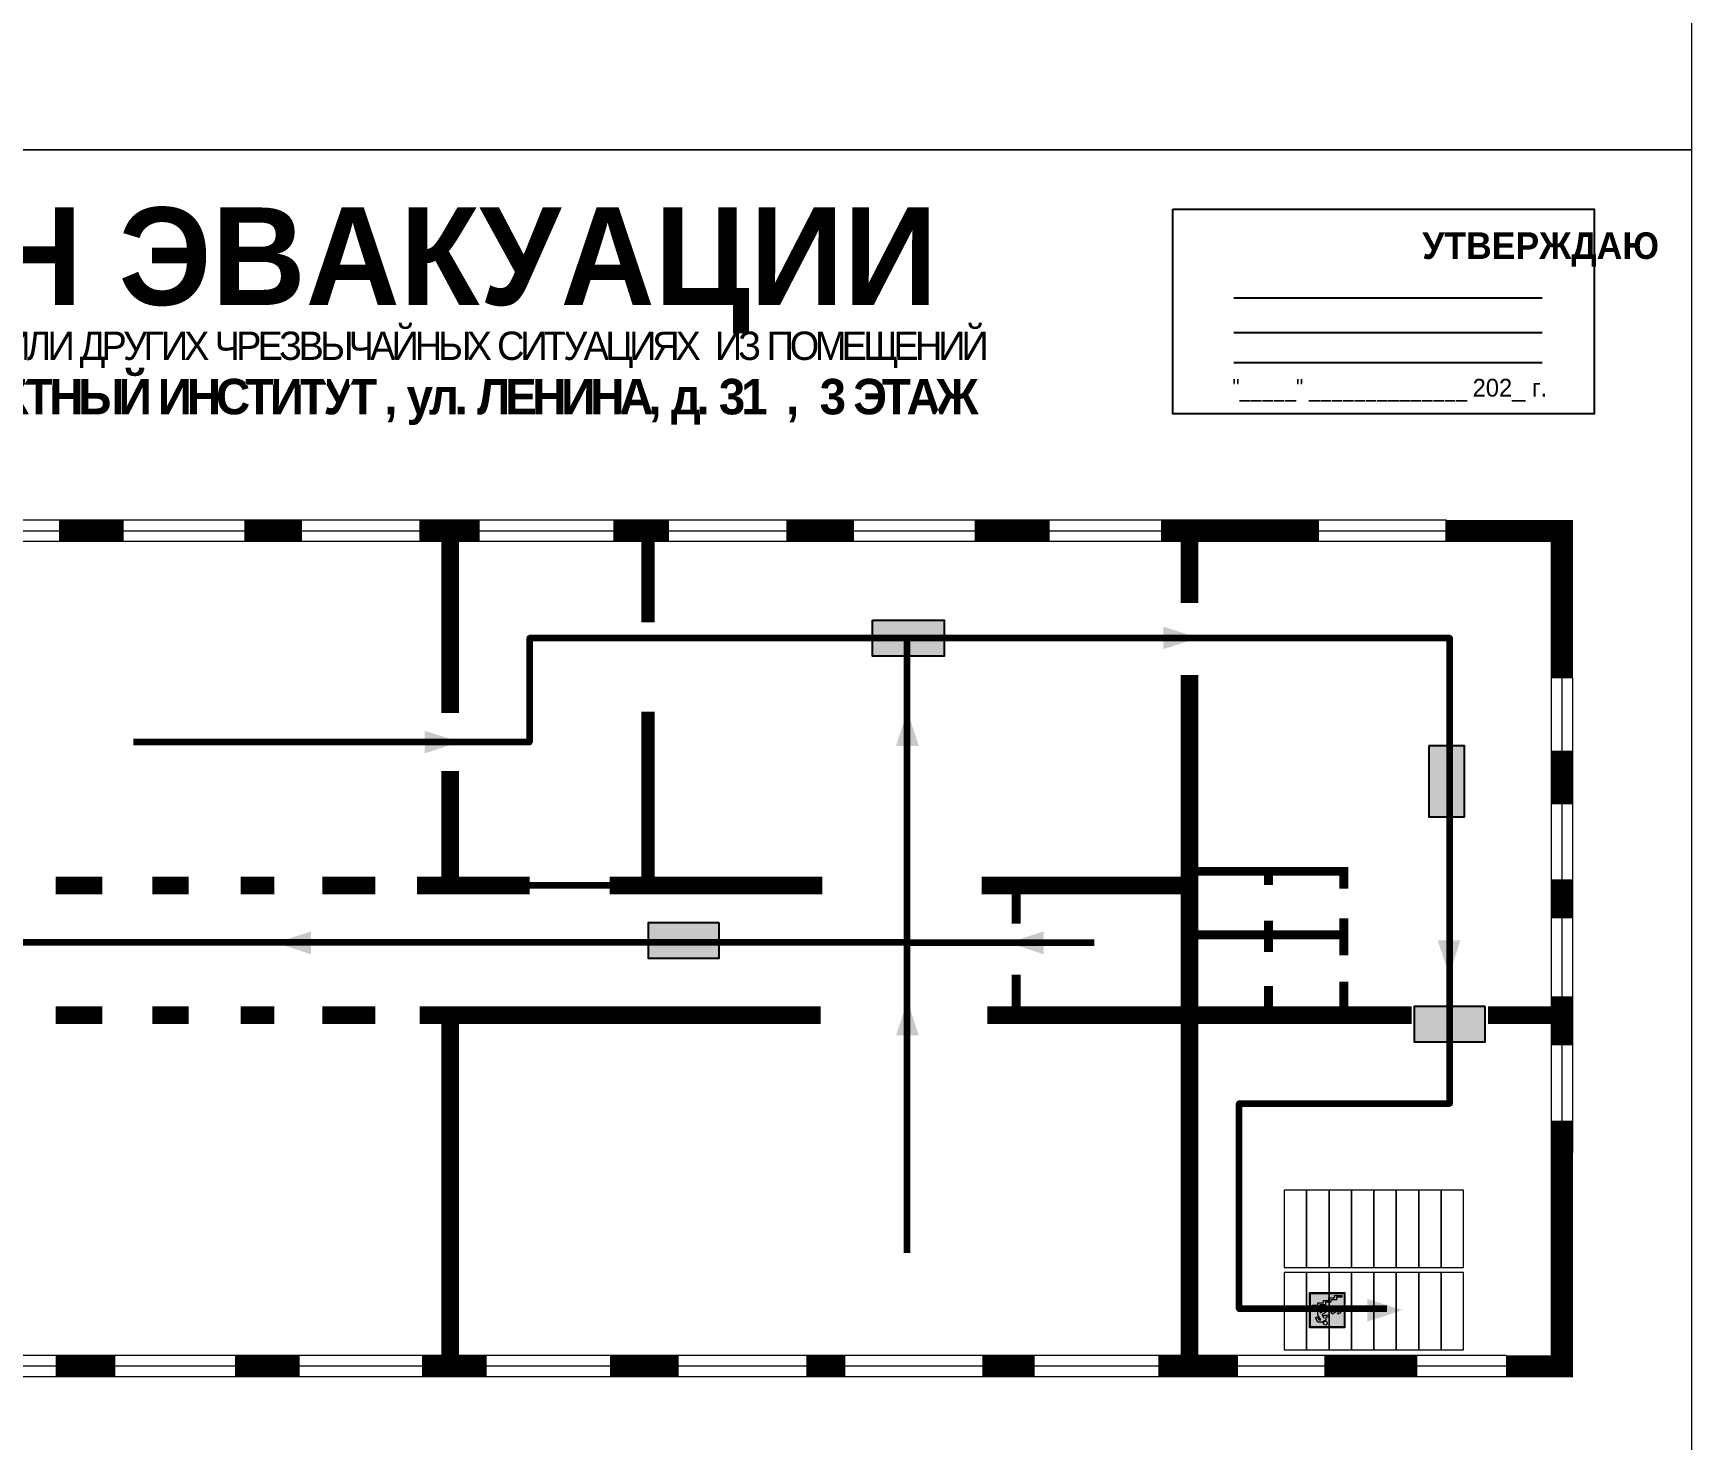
# Model space of a CAD drawing. Header units: millimetres. Extents: x 13114 to 67229, y 22859 to 38520.
# Drawn here: x 26415.1 to 26789.3, y 36054.6 to 36371.9 of the extents above; entities that cross this region are included whole.
import ezdxf

# ---------------------------------------------------------------- set-up
doc = ezdxf.new("R2010")
doc.units = ezdxf.units.MM
doc.layers.add('План_Штампы', color=7, linetype='Continuous')
doc.styles.add('обычный', font='arial.ttf')

# ---------------------------------------------------------------- blocks, each defined once
blk = doc.blocks.new('A$C7B4425F7')
at = {"true_color": 0xffffff}
blk.add_hatch(color=7, dxfattribs=at).paths.add_polyline_path([(0, 0), (-16, 0), (-16, -8), (0, -8)])
h = blk.add_hatch(color=126)
h.paths.add_polyline_path([(-0.2, -0.2), (-15.8, -0.2), (-15.8, -7.8), (-0.2, -7.8)])
h.paths.add_polyline_path([(-11.76, -2.03), (-11.76, -3.66), (-11.17, -3.66, -0.568275), (-11.17, -6.18), (-12.58, -6.18), (-12.58, -2.03)], flags=16)
h.paths.add_polyline_path([(-13.33, -4.12, -0.495768), (-13.59, -6.18), (-15.03, -6.18), (-15.03, -2.03), (-13.59, -2.03, -0.487973)], flags=16)
h.paths.add_polyline_path([(-10.25, -2.03), (-9.48, -2.03), (-9.48, -6.18), (-10.25, -6.18)], flags=16)
h.paths.add_polyline_path([(-13.84, -3.69), (-14.24, -3.69), (-14.24, -3.03), (-13.9, -3.03, -0.692621)], flags=0)
h.paths.add_polyline_path([(-9.15, -2.03), (-8.4, -2.03), (-8.04, -3.07), (-7.68, -2.03), (-6.93, -2.03), (-7.64, -4.1), (-6.93, -6.18), (-7.68, -6.18), (-8.04, -5.14), (-8.4, -6.18), (-9.15, -6.18), (-8.44, -4.1)], flags=16)
h.paths.add_polyline_path([(-11.76, -4.46), (-11.42, -4.46, -0.692621), (-11.36, -5.12), (-11.76, -5.12)], flags=0)
h.paths.add_polyline_path([(-13.9, -5.2), (-14.24, -5.2), (-14.24, -4.55), (-13.84, -4.55, -0.708038)], flags=0)
edge = h.paths.add_edge_path(flags=16)
edge.add_ellipse((-5.51, -4.08), major_axis=(0, 2.05), ratio=0.586184, start_angle=0, end_angle=360)
edge = h.paths.add_edge_path(flags=0)
edge.add_ellipse((-5.51, -4.08), major_axis=(0, 1.14), ratio=0.454828, start_angle=0, end_angle=360)
h.paths.add_polyline_path([(-4.13, -4.96, 0.377264), (-3.48, -4.52, 0.0555), (-3.16, -2.03), (-1.66, -2.03), (-1.66, -4.96), (-0.96, -4.96), (-0.96, -7.01), (-1.75, -7.01), (-1.75, -6.18), (-3.3, -6.18), (-3.3, -7.02), (-4.13, -7.02)], flags=16)
h.paths.add_polyline_path([(-2.73, -2.91), (-2.28, -2.91), (-2.28, -4.96), (-3.05, -4.96, 0.079136)], flags=0)
at = {"color": 126}
blk.add_lwpolyline([(-16, -8), (0, -8), (0, 0), (-16, 0)], close=True, dxfattribs=at)
blk = doc.blocks.new('A$C32E8229D')
at = {"true_color": 0xffffff}
blk.add_hatch(color=7, dxfattribs=at).paths.add_polyline_path([(0, 0), (0, -8), (16, -8), (16, 0)])
h = blk.add_hatch(color=126)
h.paths.add_polyline_path([(0.2, -0.2), (15.8, -0.2), (15.8, -7.8), (0.2, -7.8)])
h.paths.add_polyline_path([(13.49, -2.05), (12.08, -2.05), (11.37, -2.63, 0.162397), (11.29, -2.84), (11.29, -3.63), (10.35, -3.63), (10.35, -4.05), (11.68, -4.05), (11.68, -3.48), (12.26, -4.28), (11.29, -5.1), (11.29, -6.78), (11.85, -6.78), (11.85, -5.44), (12.8, -4.64), (12.8, -5.94), (14.46, -5.94), (14.46, -5.39), (13.45, -5.39), (13.45, -3.97), (12.46, -2.59), (13.15, -2.59), (13.69, -3.34), (14.18, -3)], flags=16)
h.paths.add_polyline_path([(10.74, -1.82, 1), (11.8, -1.82, 1)], flags=16)
h.paths.add_polyline_path([(9.39, -3.59), (5.99, -3.59), (6.56, -3.03), (5.91, -3.03), (5.1, -3.83), (5.91, -4.64), (6.56, -4.64), (5.99, -4.09), (9.39, -4.09)], flags=16)
h.paths.add_polyline_path([(4.29, -1.08), (1.72, -1.08), (1.72, -6.6), (4.29, -6.6)], flags=16)
at = {"color": 126}
blk.add_lwpolyline([(16, -8), (0, -8), (0, 0), (16, 0)], close=True, dxfattribs=at)
blk = doc.blocks.new('вниз 3')
at = {"lineweight": 0, "true_color": 0xffffff}
h = blk.add_hatch(color=7, dxfattribs=at)
h.dxf.hatch_style = 1
h.paths.add_polyline_path([(40997.5, -4475.69), (40997.25, -4475.28), (40995.76, -4476.15), (40995.97, -4475.23), (40995.39, -4475.56), (40995.05, -4476.83), (40996.33, -4477.17), (40996.91, -4476.83), (40996, -4476.55)], flags=0)
h.paths.add_polyline_path([(40999.81, -4473.95), (41000.22, -4473.95), (41000.64, -4474.67), (41001.03, -4474.43), (41000.46, -4473.49), (41000.42, -4473.49), (40999.43, -4473.49), (40998.68, -4473.92), (40998.68, -4474.57), (40997.88, -4474.57), (40997.88, -4475), (40999.14, -4475), (40999.14, -4474.43), (40999.14, -4474.38), (40999.59, -4475.15), (40998.72, -4475.67), (40998.72, -4477.06), (40999.24, -4477.06), (40999.24, -4475.96), (40999.95, -4475.56), (40999.95, -4476.43), (41001.61, -4476.43), (41001.61, -4475.88), (41000.47, -4475.88), (41000.47, -4475.12)], flags=0)
h.paths.add_polyline_path([(40999.2, -4473.24, 1), (40998.35, -4473.24, 1)], flags=0)
h.paths.add_polyline_path([(41000.46, -4477.26), (41001.69, -4477.26), (41001.69, -4476.84), (41000.03, -4476.84), (41000.03, -4477.39), (40998.78, -4477.39), (40998.78, -4477.95), (40997.53, -4477.95), (40997.53, -4478.5), (40996.29, -4478.5), (40996.29, -4479.06), (40995.05, -4479.06), (40995.05, -4479.48), (40995.29, -4479.48), (40996.72, -4479.48), (40996.72, -4478.92), (40997.97, -4478.92), (40997.97, -4478.36), (40999.2, -4478.36), (40999.2, -4477.81), (41000.46, -4477.81)], flags=0)
h.paths.add_polyline_path([(41002.37, -4472.17), (40994.37, -4472.17), (40994.37, -4480.17), (41002.37, -4480.17)])
h.paths.add_polyline_path([(41002.16, -4479.96), (40994.57, -4479.96), (40994.57, -4472.37), (41002.16, -4472.37)], flags=16)
h.paths.add_polyline_path([(41001.61, -4475.88), (41001.61, -4476.43), (40999.95, -4476.43), (40999.95, -4475.56), (40999.24, -4475.96), (40999.24, -4477.06), (40998.72, -4477.06), (40998.72, -4475.67), (40999.59, -4475.15), (40999.14, -4474.38), (40999.14, -4474.43), (40999.14, -4475), (40997.88, -4475), (40997.88, -4474.57), (40998.68, -4474.57), (40998.68, -4473.92), (40999.43, -4473.49), (41000.42, -4473.49), (41000.46, -4473.49), (41001.03, -4474.43), (41000.64, -4474.67), (41000.22, -4473.95), (40999.81, -4473.95), (41000.47, -4475.12), (41000.47, -4475.88)], flags=0)
h.paths.add_polyline_path([(41001.69, -4476.84), (41001.69, -4477.26), (41000.46, -4477.26), (41000.46, -4477.81), (40999.2, -4477.81), (40999.2, -4478.36), (40997.97, -4478.36), (40997.97, -4478.92), (40996.72, -4478.92), (40996.72, -4479.48), (40995.05, -4479.48), (40995.05, -4479.06), (40996.29, -4479.06), (40996.29, -4478.5), (40997.53, -4478.5), (40997.53, -4477.95), (40998.78, -4477.95), (40998.78, -4477.39), (41000.03, -4477.39), (41000.03, -4476.84)], flags=0)
h.paths.add_polyline_path([(40998.35, -4473.24, -1), (40999.2, -4473.24, -1)], flags=0)
h.paths.add_polyline_path([(40997.5, -4475.69), (40996, -4476.55), (40996.91, -4476.83), (40996.33, -4477.17), (40995.05, -4476.83), (40995.39, -4475.56), (40995.97, -4475.23), (40995.76, -4476.15), (40997.25, -4475.28)], flags=0)
at = {"lineweight": 0}
h = blk.add_hatch(color=126, dxfattribs=at)
h.dxf.hatch_style = 1
h.paths.add_polyline_path([(41002.16, -4472.37), (40994.57, -4472.37), (40994.57, -4479.96), (41002.16, -4479.96)])
h.paths.add_polyline_path([(40995.97, -4475.23), (40995.76, -4476.15), (40997.25, -4475.28), (40997.5, -4475.69), (40996, -4476.55), (40996.91, -4476.83), (40996.33, -4477.17), (40995.05, -4476.83), (40995.39, -4475.56)], flags=16)
h.paths.add_polyline_path([(40997.88, -4474.57), (40998.68, -4474.57), (40998.68, -4473.92), (40999.43, -4473.49), (41000.42, -4473.49), (41000.46, -4473.49), (41001.03, -4474.43), (41000.64, -4474.67), (41000.22, -4473.95), (40999.81, -4473.95), (41000.47, -4475.12), (41000.47, -4475.88), (41001.61, -4475.88), (41001.61, -4476.43), (40999.95, -4476.43), (40999.95, -4475.56), (40999.24, -4475.96), (40999.24, -4477.06), (40998.72, -4477.06), (40998.72, -4475.67), (40999.59, -4475.15), (40999.14, -4474.38), (40999.14, -4474.43), (40999.14, -4475), (40997.88, -4475)], flags=16)
h.paths.add_polyline_path([(40998.35, -4473.24, -1), (40999.2, -4473.24, -1)], flags=16)
h.paths.add_polyline_path([(40997.53, -4477.95), (40998.78, -4477.95), (40998.78, -4477.39), (41000.03, -4477.39), (41000.03, -4476.84), (41001.69, -4476.84), (41001.69, -4477.26), (41000.46, -4477.26), (41000.46, -4477.81), (40999.2, -4477.81), (40999.2, -4478.36), (40997.97, -4478.36), (40997.97, -4478.92), (40996.72, -4478.92), (40996.72, -4479.48), (40995.05, -4479.48), (40995.05, -4479.06), (40996.29, -4479.06), (40996.29, -4478.5), (40997.53, -4478.5)], flags=16)
at = {"lineweight": 0, "true_color": 0xffffff}
h = blk.add_hatch(color=7, dxfattribs=at)
h.dxf.hatch_style = 1
h.paths.add_polyline_path([(40999.2, -4473.24, 1), (40998.35, -4473.24, 1)])
h.paths.add_polyline_path([(40999.81, -4473.95), (41000.22, -4473.95), (41000.64, -4474.67), (41001.03, -4474.43), (41000.46, -4473.49), (41000.42, -4473.49), (40999.43, -4473.49), (40998.68, -4473.92), (40998.68, -4474.57), (40997.88, -4474.57), (40997.88, -4475), (40999.14, -4475), (40999.14, -4474.43), (40999.14, -4474.38), (40999.59, -4475.15), (40998.72, -4475.67), (40998.72, -4477.06), (40999.24, -4477.06), (40999.24, -4475.96), (40999.95, -4475.56), (40999.95, -4476.43), (41001.61, -4476.43), (41001.61, -4475.88), (41000.47, -4475.88), (41000.47, -4475.12)])
h.paths.add_polyline_path([(40999.2, -4477.81), (41000.46, -4477.81), (41000.46, -4477.26), (41001.69, -4477.26), (41001.69, -4476.84), (41000.03, -4476.84), (41000.03, -4477.39), (40998.78, -4477.39), (40998.78, -4477.95), (40997.53, -4477.95), (40997.53, -4478.5), (40996.29, -4478.5), (40996.29, -4479.06), (40995.05, -4479.06), (40995.05, -4479.48), (40995.29, -4479.48), (40996.72, -4479.48), (40996.72, -4478.92), (40997.97, -4478.92), (40997.97, -4478.36), (40999.2, -4478.36)])
h.paths.add_polyline_path([(40997.5, -4475.69), (40997.25, -4475.28), (40995.76, -4476.15), (40995.97, -4475.23), (40995.39, -4475.56), (40995.05, -4476.83), (40996.33, -4477.17), (40996.91, -4476.83), (40996, -4476.55)])
at = {"color": 126, "lineweight": 0}
for points in [[(40994.37, -4472.17), (41002.37, -4472.17), (41002.37, -4480.17), (40994.37, -4480.17)], [(40994.57, -4472.37), (41002.16, -4472.37), (41002.16, -4479.96), (40994.57, -4479.96)]]:
    blk.add_lwpolyline(points, close=True, dxfattribs=at)
for points in [[(40995.05, -4476.83), (40995.39, -4475.56), (40995.97, -4475.23), (40995.76, -4476.15), (40997.25, -4475.28), (40997.5, -4475.69), (40996, -4476.55), (40996.91, -4476.83), (40996.33, -4477.17), (40995.05, -4476.83)], [(40999.14, -4474.43), (40999.14, -4475), (40997.88, -4475), (40997.88, -4474.57), (40998.68, -4474.57), (40998.68, -4473.92), (40999.43, -4473.49), (41000.42, -4473.49), (41000.46, -4473.49), (41001.03, -4474.43), (41000.64, -4474.67), (41000.22, -4473.95), (40999.81, -4473.95), (41000.47, -4475.12), (41000.47, -4475.88), (41001.61, -4475.88), (41001.61, -4476.43), (40999.95, -4476.43), (40999.95, -4475.56), (40999.24, -4475.96), (40999.24, -4477.06), (40998.72, -4477.06), (40998.72, -4475.67), (40999.59, -4475.15), (40999.14, -4474.38), (40999.14, -4474.43)], [(40995.29, -4479.48), (40995.05, -4479.48), (40995.05, -4479.06), (40996.29, -4479.06), (40996.29, -4478.5), (40997.53, -4478.5), (40997.53, -4477.95), (40998.78, -4477.95), (40998.78, -4477.39), (41000.03, -4477.39), (41000.03, -4476.84), (41001.69, -4476.84), (41001.69, -4477.26), (41000.46, -4477.26), (41000.46, -4477.81), (40999.2, -4477.81), (40999.2, -4478.36), (40997.97, -4478.36), (40997.97, -4478.92), (40996.72, -4478.92), (40996.72, -4479.48), (40995.05, -4479.48)]]:
    blk.add_lwpolyline(points, dxfattribs=at)
blk.add_circle((40998.77, -4473.24), 0.426, dxfattribs=at)

msp = doc.modelspace()

# ---------------------------------------------------------------- linework, layer by layer
at = {"color": 5, "lineweight": 0}
for points in [[(26189.29, 36345.59), (26789.29, 36345.59), (26789.29, 36740.59), (26189.29, 36740.59)], [(26189.29, 35950.59), (26789.29, 35950.59), (26789.29, 36345.59), (26189.29, 36345.59)]]:
    msp.add_lwpolyline(points, close=True, dxfattribs=at)
msp.add_lwpolyline([(26672.23, 36332.25), (26767.24, 36332.25), (26767.24, 36286.04), (26672.23, 36286.04)], close=True)
for points in [[(26685.98, 36312.2), (26755.51, 36312.2)], [(26685.98, 36304.44), (26755.51, 36304.44)], [(26685.98, 36297.65), (26755.51, 36297.65)]]:
    msp.add_lwpolyline(points)
at = {"lineweight": 0}
for points in [[(26733.93, 36262.03), (26220.91, 36262.03)], [(26733.68, 36259.61), (26220.66, 36259.61)], [(26733.8, 36257.23), (26220.78, 36257.23)], [(26757.59, 36226.58), (26757.59, 36119.58)], [(26759.95, 36226.38), (26759.95, 36119.38)], [(26762.34, 36226.43), (26762.34, 36119.43)], [(26747.37, 36073.6), (26256.64, 36073.6)], [(26747.35, 36071.16), (26256.63, 36071.16)], [(26747.48, 36068.75), (26256.76, 36068.75)]]:
    msp.add_lwpolyline(points, dxfattribs=at)
at = {"lineweight": 100}
for points, const_width in [([(26420.92, 36259.61), (26435.54, 36259.61)], 5), ([(26462.75, 36259.61), (26475.77, 36259.61)], 5), ([(26502.24, 36259.61), (26515.81, 36259.61)], 5), ([(26509.18, 36218.55), (26509.18, 36260.04)], 4), ([(26546.01, 36259.61), (26558.57, 36259.61)], 5), ([(26585.04, 36259.61), (26600.31, 36259.61)], 5), ([(26627.46, 36259.61), (26644.43, 36259.61)], 5), ([(26669.54, 36259.61), (26705.17, 36259.61)], 5), ([(26675.94, 36243.37), (26675.94, 36259.31)], 4), ([(26733.68, 36259.61), (26759.95, 36259.61), (26759.95, 36226.38)], 5), ([(26553.83, 36258.1), (26553.83, 36238.99)], 3), ([(26675.94, 36072.87), (26675.94, 36227.11)], 4), ([(26553.83, 36218.86), (26553.83, 36180.32)], 3), ([(26759.95, 36210.07), (26759.95, 36197.94)], 5), ([(26509.18, 36179.63), (26509.18, 36205.5)], 4), ([(26430.66, 36179.63), (26420.19, 36179.63)], 4), ([(26450.16, 36179.63), (26441.95, 36179.63)], 4), ([(26469.46, 36179.63), (26461.87, 36179.63)], 4), ([(26492.26, 36179.63), (26480.35, 36179.63)], 4), ([(26501.71, 36179.63), (26527.07, 36179.63)], 4), ([(26545.16, 36179.63), (26593.13, 36179.63)], 4), ([(26675.94, 36179.63), (26629.06, 36179.63)], 4), ([(26710.78, 36178.89), (26710.78, 36182.84), (26675.95, 36182.84)], 2), ([(26693.77, 36182.84), (26693.77, 36179.78)], 2), ([(26759.95, 36181), (26759.95, 36172.21)], 5), ([(26636.84, 36171), (26636.84, 36179.32)], 2), ([(26693.77, 36171.68), (26693.77, 36164.64)], 2), ([(26710.78, 36163.85), (26710.78, 36172.24)], 2), ([(26710.78, 36168.49), (26675.95, 36168.49)], 2), ([(26636.84, 36159.5), (26636.84, 36150.39)], 2), ([(26693.77, 36156.93), (26693.77, 36150.42)], 2), ([(26710.78, 36150.64), (26710.78, 36157.95)], 2), ([(26759.95, 36154.64), (26759.95, 36143.58)], 5), ([(26430.66, 36150.36), (26420.19, 36150.36)], 4), ([(26450.16, 36150.36), (26441.95, 36150.36)], 4), ([(26469.46, 36150.36), (26461.87, 36150.36)], 4), ([(26492.26, 36150.36), (26480.35, 36150.36)], 4), ([(26592.78, 36150.36), (26502.32, 36150.36)], 4), ([(26509.18, 36150.36), (26509.18, 36072.92)], 4), ([(26726.09, 36150.36), (26630.38, 36150.36)], 4), ([(26759.75, 36150.36), (26743.3, 36150.36)], 4), ([(26759.95, 36126.58), (26759.95, 36071.16), (26747.35, 36071.16)], 5), ([(26433.64, 36071.16), (26420.14, 36071.16)], 5), ([(26475.2, 36071.16), (26460.65, 36071.16)], 5), ([(26517.39, 36071.16), (26502.84, 36071.16)], 5), ([(26560.7, 36071.16), (26545.24, 36071.16)], 5), ([(26598.33, 36071.16), (26589.5, 36071.16)], 5), ([(26641.01, 36071.16), (26629.24, 36071.16)], 5), ([(26686.87, 36071.16), (26668.97, 36071.16)], 5), ([(26727.4, 36071.16), (26706.4, 36071.16)], 5)]:
    msp.add_lwpolyline(points, dxfattribs=dict(at, const_width=const_width))
at = {"color": 126, "lineweight": 100, "true_color": 0x008754}
for points in [[(26612.2, 36235.42), (26527.03, 36235.42), (26527.03, 36211.99), (26437.69, 36211.99)], [(26720.47, 36084.15), (26687.17, 36084.15), (26687.17, 36130.42), (26734.68, 36130.42), (26734.68, 36235.42), (26612.2, 36235.42), (26612.2, 36096.76)], [(26612.2, 36166.75), (26249.77, 36166.75), (26249.77, 36226.98)], [(26612.2, 36166.75), (26654.46, 36166.75)]]:
    msp.add_lwpolyline(points, dxfattribs=at)
at = {"lineweight": 100}
msp.add_lwpolyline([(26545.16, 36179.63), (26519.01, 36179.63)], dxfattribs=at)
at = {"lineweight": 0}
for points in [[(26702.39, 36110.89), (26697.33, 36110.89), (26697.33, 36093.44), (26702.39, 36093.44)], [(26707.45, 36110.89), (26702.39, 36110.89), (26702.39, 36093.44), (26707.45, 36093.44)], [(26712.51, 36110.89), (26707.45, 36110.89), (26707.45, 36093.44), (26712.51, 36093.44)], [(26717.56, 36110.89), (26712.51, 36110.89), (26712.51, 36093.44), (26717.56, 36093.44)], [(26722.62, 36110.89), (26717.56, 36110.89), (26717.56, 36093.44), (26722.62, 36093.44)], [(26727.68, 36110.89), (26722.62, 36110.89), (26722.62, 36093.44), (26727.68, 36093.44)], [(26732.74, 36110.89), (26727.68, 36110.89), (26727.68, 36093.44), (26732.74, 36093.44)], [(26737.8, 36110.89), (26732.74, 36110.89), (26732.74, 36093.44), (26737.8, 36093.44)], [(26702.39, 36092.3), (26697.33, 36092.3), (26697.33, 36074.85), (26702.39, 36074.85)], [(26707.45, 36092.3), (26702.39, 36092.3), (26702.39, 36074.85), (26707.45, 36074.85)], [(26712.51, 36092.3), (26707.45, 36092.3), (26707.45, 36074.85), (26712.51, 36074.85)], [(26717.56, 36092.3), (26712.51, 36092.3), (26712.51, 36074.85), (26717.56, 36074.85)], [(26722.62, 36092.3), (26717.56, 36092.3), (26717.56, 36074.85), (26722.62, 36074.85)], [(26727.68, 36092.3), (26722.62, 36092.3), (26722.62, 36074.85), (26727.68, 36074.85)], [(26732.74, 36092.3), (26727.68, 36092.3), (26727.68, 36074.85), (26732.74, 36074.85)], [(26737.8, 36092.3), (26732.74, 36092.3), (26732.74, 36074.85), (26737.8, 36074.85)]]:
    msp.add_lwpolyline(points, close=True, dxfattribs=at)
at = {"layer": 'План_Штампы', "color": 126, "true_color": 0x008754}
for points in [[(26670.04, 36232.92), (26670.05, 36238.06), (26677.93, 36235.51)], [(26614.9, 36211.13), (26609.76, 36211.14), (26612.31, 36219.02)], [(26503.4, 36209.43), (26503.42, 36214.56), (26511.3, 36212.02)], [(26477.75, 36169.28), (26477.74, 36164.14), (26469.86, 36166.69)], [(26643.04, 36169.28), (26643.03, 36164.14), (26635.15, 36166.69)], [(26731.96, 36167.29), (26737.09, 36167.28), (26734.55, 36159.4)], [(26614.9, 36145.82), (26609.76, 36145.83), (26612.31, 36153.71)], [(26716.08, 36081.24), (26716.09, 36086.38), (26723.97, 36083.83)]]:
    msp.add_solid(points, dxfattribs=at)

# ---------------------------------------------------------------- block references
at = {"color": 126, "true_color": 0x008754, "rotation": 180}
msp.add_blockref('вниз 3', (67705.39, 31607.66), dxfattribs=at)
at = {"layer": 'План_Штампы', "color": 126, "true_color": 0x008754, "xscale": 1.012510887696, "yscale": 1.012510887696, "zscale": 1.012510887696, "rotation": 179.9978653237144}
msp.add_blockref('A$C32E8229D', (26620.64, 36231.37), dxfattribs=at)
at = {"layer": 'План_Штампы', "color": 126, "true_color": 0x008754, "xscale": -1}
for p, rotation in [((26737.99, 36195.13), 270), ((26553.83, 36163.22), 180)]:
    msp.add_blockref('A$C32E8229D', p, dxfattribs=dict(at, rotation=rotation))
at = {"layer": 'План_Штампы', "rotation": 180}
msp.add_blockref('A$C7B4425F7', (26726.67, 36144.36), dxfattribs=at)

# ---------------------------------------------------------------- texts
at = {"lineweight": 0, "style": 'обычный'}
for s, insert, char_height, width, attachment_point in [('{\\fProxima Nova Rg|b1|i0|c204|p2;ПЛАН ЭВАКУАЦИИ}', (26341.94, 36332.61), 22, 493.8901, 1), ('\\pi-18,l18,t18;{\\fProxima Nova Rg|b1|i0|c204|p2;УТВЕРЖДАЮ\\H1.1997x; }', (26755.18, 36323.13), 6, 126.6484, 5), ('{\\fArial Narrow|b0|i0|c204|p34;"_____" ______________ \\fProxima Nova Rg|b0|i0|c204|p2;202_ г. }', (26721.14, 36291.37), 4, 78.6503, 5)]:
    msp.add_mtext(s, dxfattribs=dict(at, insert=insert, char_height=char_height, width=width, attachment_point=attachment_point))
at = {"color": 0, "lineweight": 0, "insert": (26492.26, 36304.74), "char_height": 8, "width": 449.2158, "attachment_point": 5, "style": 'обычный'}
msp.add_mtext('{\\fArial Black|b1|i0|c204|p34;\\H2x;\\T0.85;  \\fArial Narrow|b0|i0|c204|p34;\\H0.8x;\\W0.9;\\P\\fProxima Nova Rg|b0|i0|c204|p2;\\H0.5x;\\W1;\\C256;ПРИ ПОЖАРЕ  ИЛИ ДРУГИХ ЧРЕЗВЫЧАЙНЫХ СИТУАЦИЯХ  ИЗ ПОМЕЩЕНИЙ \\fProxima Nova Rg|b1|i0|c204|p2;\\H1.25x;\\PДАУ: ПРОЕКТНЫЙ ИНСТИТУТ , ул. ЛЕНИНА, д. \\fProxima Nova Rg|b1|i0|c0|p2;31\\fProxima Nova Rg|b1|i0|c204|p2;  ,  3 ЭТАЖ}', dxfattribs=at)

doc.saveas('drawing.dxf')
